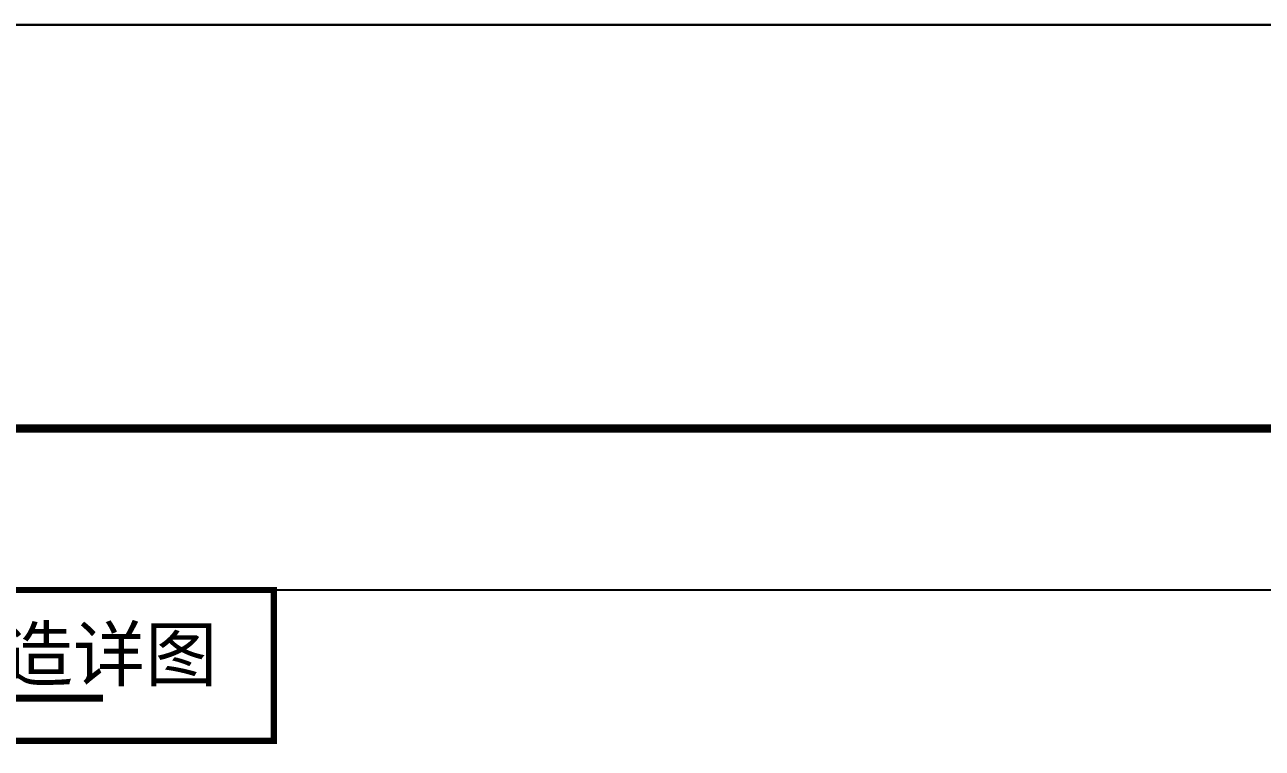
# Model space of a CAD drawing. Header units: millimetres. Extents: x 1742399 to 4898386, y 2481636 to 5226310.
# Drawn here: x 2169827 to 2177486, y 2751904 to 2756384 of the extents above; entities that cross this region are included whole.
import ezdxf

# ---------------------------------------------------------------- set-up
doc = ezdxf.new("R2010")
doc.units = ezdxf.units.MM
doc.header["$LTSCALE"] = 1000
for name, color, linetype in [('6-消防-消防车道、扑救场', 12, 'Continuous'), ('DIM_SYMB', 3, 'Continuous'), ('PUB_TEXT', 7, 'Continuous'), ('PUB_TITLE', 4, 'Continuous')]:
    doc.layers.add(name, color=color, linetype=linetype)
doc.styles.add('黑体', font='simhei.ttf')

# ---------------------------------------------------------------- blocks, each defined once
blk = doc.blocks.new('gouzaozuofadekuai00321')
at = {"layer": 'DIM_SYMB', "const_width": 14}
blk.add_lwpolyline([(199742.3, -3152603.4), (200591, -3152603.4)], dxfattribs=at)
at = {"layer": 'PUB_TITLE'}
blk.add_line((199633.2, -3152388.1), (205803.3, -3152388.1), dxfattribs=at)
at = {"layer": 'PUB_TITLE', "const_width": 12.5}
blk.add_lwpolyline([(199633.2, -3152388.1), (199633.2, -3152688.1), (200930.9, -3152688.1), (200930.9, -3152388.1)], close=True, dxfattribs=at)
at = {"layer": 'PUB_TEXT', "style": '黑体'}
blk.add_text('防水构造详图', height=105.15, dxfattribs=at).set_placement((199957.9, -3152568.4))
blk = doc.blocks.new('HAYJZ A3')
blk.add_lwpolyline([(4974.6, -403416.8), (46974.6, -403416.8), (46974.6, -433116.8), (4974.6, -433116.8), (4974.6, -403416.8)])
at = {"const_width": 50}
blk.add_lwpolyline([(7474.6, -403916.8), (46474.6, -403916.8), (46474.6, -432616.8), (7474.6, -432616.8), (7474.6, -403916.8)], dxfattribs=at)
at = {"layer": 'PUB_TITLE'}
blk.add_lwpolyline([(4974.6, -433116.8), (46974.6, -433116.8), (46974.6, -403416.8), (4974.6, -403416.8)], close=True, dxfattribs=at)

msp = doc.modelspace()

# ---------------------------------------------------------------- linework, layer by layer
at = {"layer": 'PUB_TITLE'}
msp.add_lwpolyline([(2159283.1, 2756383.9), (2159283.1, 2714383.9), (2188983.1, 2714383.9), (2188983.1, 2756383.9)], close=True, dxfattribs=at)

# ---------------------------------------------------------------- block references
at = {"rotation": 270}
msp.add_blockref('HAYJZ A3', (2592399.9, 2761358.5), dxfattribs=at)
at = {"layer": '6-消防-消防车道、扑救场', "xscale": 3.111111111111112, "yscale": 3.111111111111112, "zscale": 3.111111111111112}
msp.add_blockref('gouzaozuofadekuai00321', (1546250.2, 12560313.8), dxfattribs=at)

doc.saveas('drawing.dxf')
